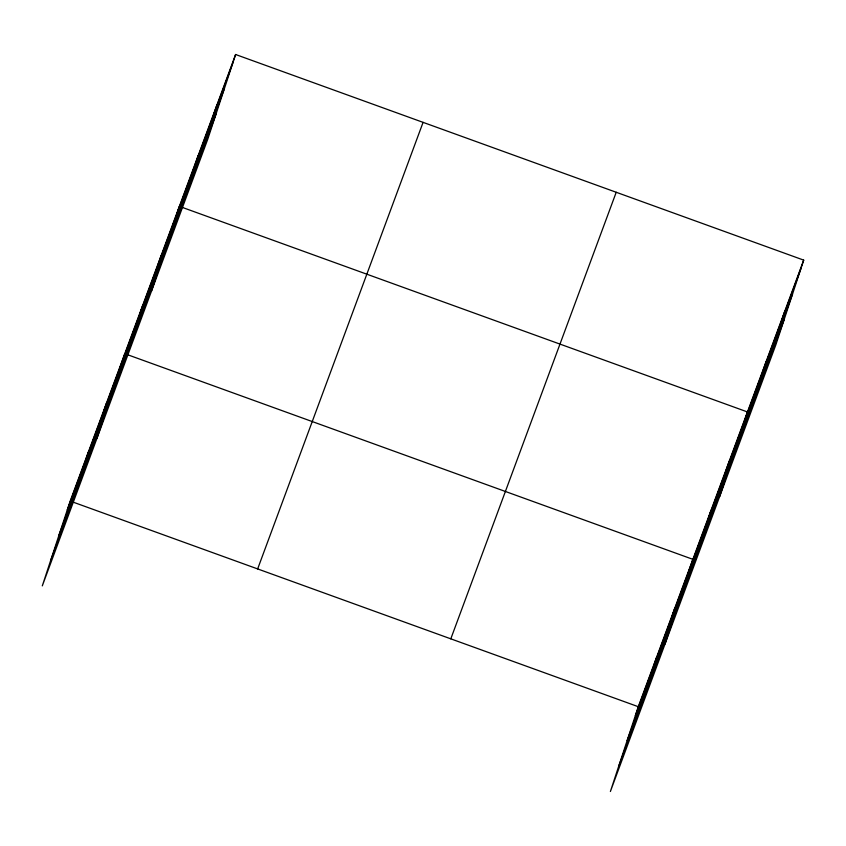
<?xml version="1.0" encoding="UTF-8"?>
<svg xmlns="http://www.w3.org/2000/svg" width="846" height="846" viewBox="0 0 846 846"><rect width="100%" height="100%" fill="white"/><g stroke="black" fill="none" stroke-linecap="round" stroke-linejoin="round"><path stroke-width="1.27" d="M85.478 460.774L88.375 451.954M103.677 411.653L106.575 402.823M96.888 438.514L124.774 353.702L692.863 559.322L664.977 644.134M140.066 313.401L142.974 304.581M158.265 264.28L161.163 255.46M151.487 291.14L179.363 206.339L747.452 411.949L719.576 496.761M195.215 164.547L198.112 155.727M213.964 113.935L216.862 105.116M235.611 54.504L207.725 139.304L42.3 585.876L70.186 501.075L235.611 54.504L803.7 260.124L775.814 344.925L610.389 791.496L638.275 706.696L803.7 260.124M653.567 666.394L656.475 657.564M671.766 617.263L674.664 608.443M708.165 519.021L711.063 510.201M726.354 469.9L729.263 461.081M763.303 370.167L766.201 361.348M782.053 319.555L784.951 310.736M67.278 509.895L232.713 63.323M59.04 534.968L224.465 88.396M50.549 560.803L215.973 114.231M257.649 568.924L423.085 122.353M450.802 638.836L616.226 192.264M635.378 715.515L800.802 268.943M627.129 740.588L792.554 294.017M618.638 766.423L784.062 319.851M72.65 501.964L638.275 706.696"/></g></svg>
